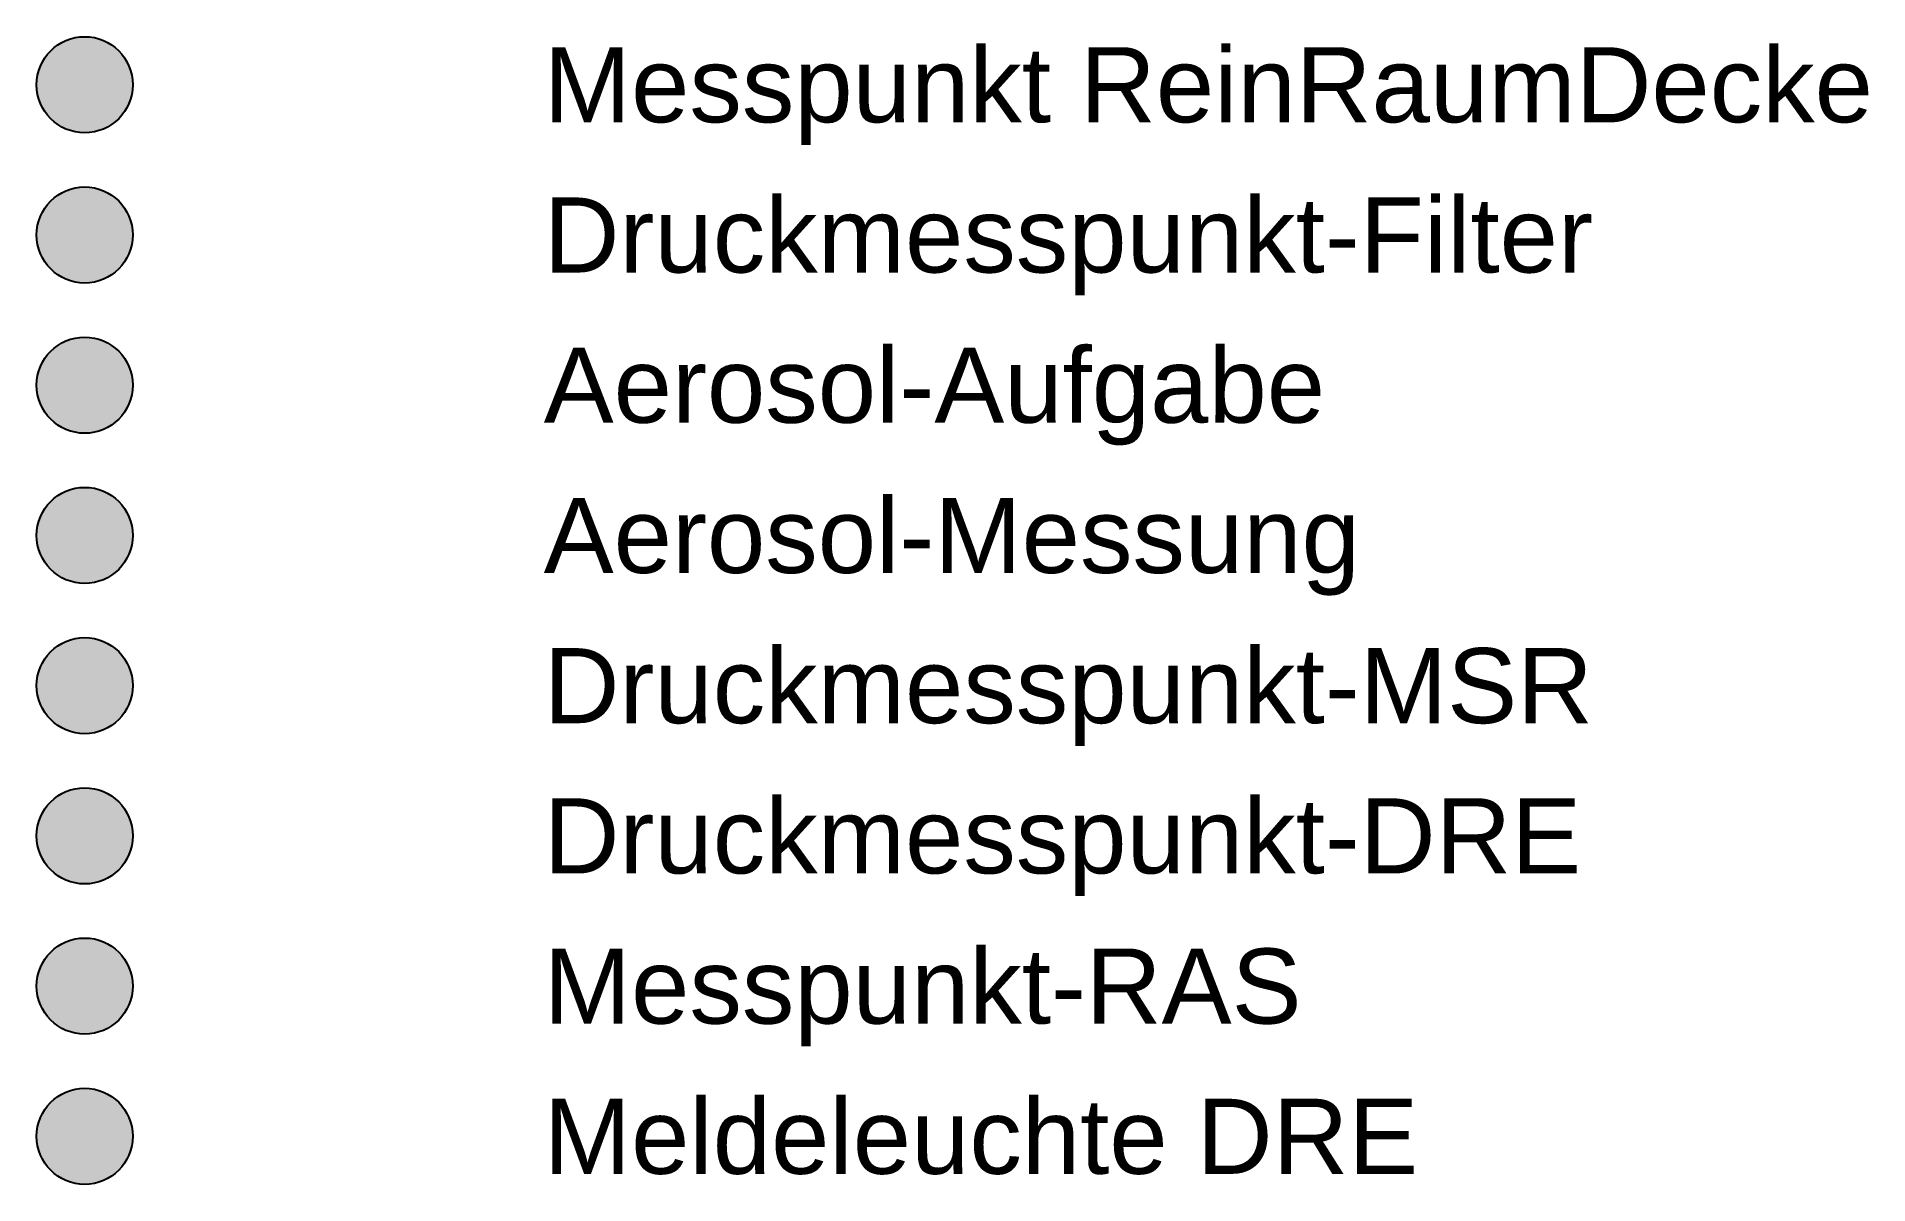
# Model space of a CAD drawing. Header units: millimetres. Extents: x 1292 to 4341, y -3226 to -1316.
import ezdxf
from ezdxf.enums import TextEntityAlignment as Align

# ---------------------------------------------------------------- set-up
doc = ezdxf.new("R2010")
doc.units = ezdxf.units.MM
doc.styles.get("Standard").update_dxf_attribs({"font": 'arial.ttf'})

# ---------------------------------------------------------------- blocks, each defined once
blk = doc.blocks.new('Messpunkt ReinRaumDecke')
h = blk.add_hatch(color=256)
h.dxf.hatch_style = 1
edge = h.paths.add_edge_path()
edge.add_arc((0, 0), 80, 0, 360)
at = {"transparency": 33554687}
blk.add_circle((0, 0), 80, dxfattribs=at)

msp = doc.modelspace()

# ---------------------------------------------------------------- hatches: boundary and pattern name
h = msp.add_hatch(color=256)
h.dxf.hatch_style = 1
edge = h.paths.add_edge_path()
edge.add_arc((1372.4, -1646.3), 80, 0, 360)
h = msp.add_hatch(color=256)
h.dxf.hatch_style = 1
edge = h.paths.add_edge_path()
edge.add_arc((1372.4, -1896.3), 80, 0, 360)
h = msp.add_hatch(color=256)
h.dxf.hatch_style = 1
edge = h.paths.add_edge_path()
edge.add_arc((1372.4, -2146.3), 80, 0, 360)
h = msp.add_hatch(color=256)
h.dxf.hatch_style = 1
edge = h.paths.add_edge_path()
edge.add_arc((1372.4, -2396.3), 80, 0, 360)
h = msp.add_hatch(color=256)
h.dxf.hatch_style = 1
edge = h.paths.add_edge_path()
edge.add_arc((1372.4, -2646.3), 80, 0, 360)
h = msp.add_hatch(color=256)
h.dxf.hatch_style = 1
edge = h.paths.add_edge_path()
edge.add_arc((1372.4, -2896.3), 80, 0, 360)
h = msp.add_hatch(color=256)
h.dxf.hatch_style = 1
edge = h.paths.add_edge_path()
edge.add_arc((1372.4, -3146.3), 80, 0, 360)

# ---------------------------------------------------------------- linework, layer by layer
at = {"transparency": 33554687}
for centre in [(1372.4, -1646.3), (1372.4, -1896.3), (1372.4, -2146.3), (1372.4, -2396.3), (1372.4, -2646.3), (1372.4, -2896.3), (1372.4, -3146.3)]:
    msp.add_circle(centre, 80, dxfattribs=at)

# ---------------------------------------------------------------- block references
msp.add_blockref('Messpunkt ReinRaumDecke', (1372.4, -1396.3))

# ---------------------------------------------------------------- texts
at = {"color": 7}
for s, p in [('Messpunkt ReinRaumDecke', (2136.4, -1396.3)), ('Druckmesspunkt-Filter', (2136.4, -1646.3)), ('Aerosol-Aufgabe', (2136.4, -1896.3)), ('Aerosol-Messung', (2136.4, -2146.3)), ('Druckmesspunkt-MSR', (2136.4, -2396.3)), ('Druckmesspunkt-DRE', (2136.4, -2646.3)), ('Messpunkt-RAS', (2136.4, -2896.3)), ('Meldeleuchte DRE', (2136.4, -3146.3))]:
    msp.add_text(s, height=125, dxfattribs=at).set_placement(p, align=Align.MIDDLE_LEFT)

doc.saveas('drawing.dxf')
